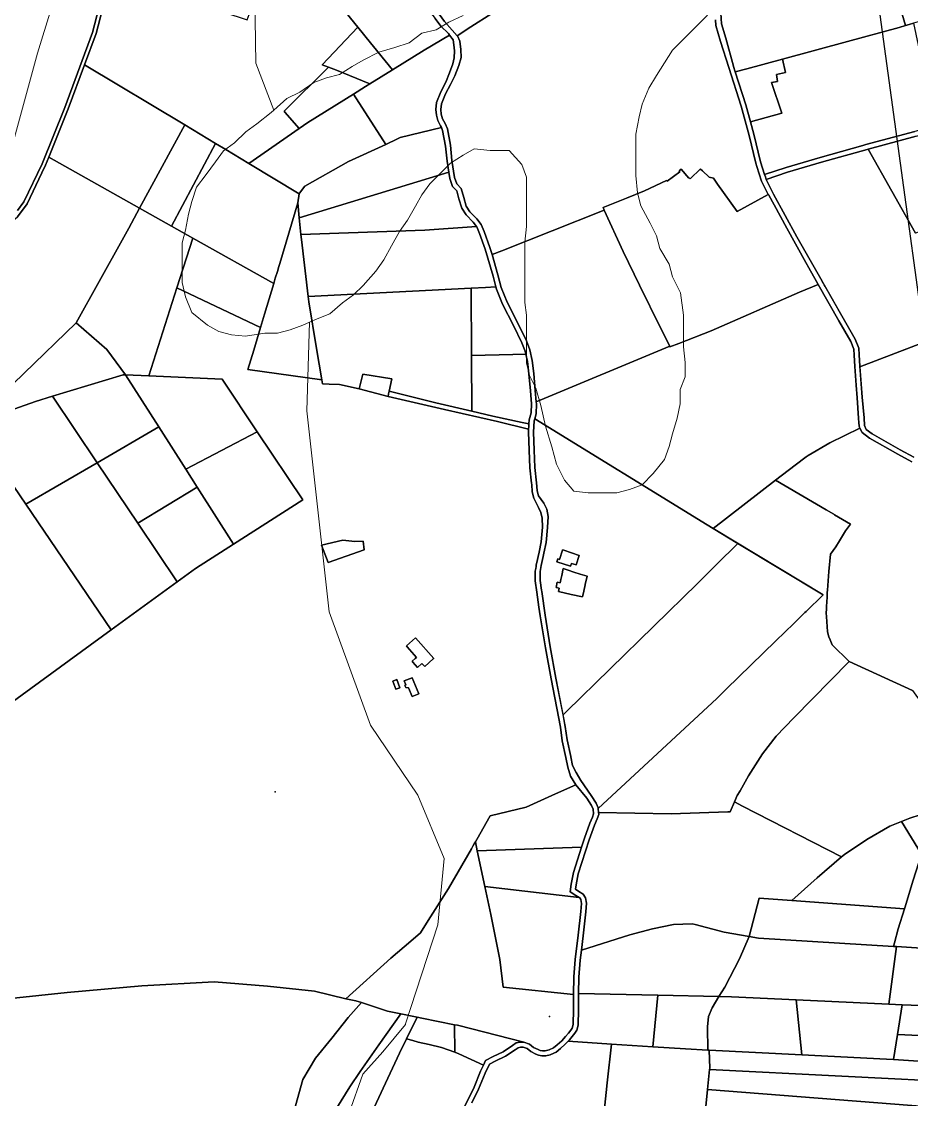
# Model space of a CAD drawing. Header units: metres. Extents: x 3 to 1027712, y 40 to 4430649.
# Drawn here: x 504483 to 505196, y 4409298 to 4410163 of the extents above; entities that cross this region are included whole.
import ezdxf

# ---------------------------------------------------------------- set-up
doc = ezdxf.new("R2010")
doc.units = ezdxf.units.M
doc.header["$MEASUREMENT"] = 0
doc.layers.add('A.ES.SDGC.CP.07003.cadastralparcel — CadastralParcel', color=1, linetype='Continuous')
doc.layers.add('Habitats_5_km', color=7, linetype='Continuous', lineweight=9, true_color=0xbefad2)
doc.layers.add('Lineas_electricas_5_km', color=1, linetype='Continuous', lineweight=30)
doc.layers.add('Yacimientos_arqueologicos', color=7, linetype='Continuous', true_color=0x160844)

msp = doc.modelspace()

# ---------------------------------------------------------------- linework, layer by layer
at = {"layer": 'A.ES.SDGC.CP.07003.cadastralparcel — CadastralParcel', "color": 7, "linetype": 'Continuous', "flags": 128}
for points in [[(505176.54, 4410209.83), (505160.56, 4410263.88), (505183.84, 4410272.21), (505204.4, 4410279.29), (505216.35, 4410285.08), (505228.72, 4410293.21), (505239.54, 4410299.11), (505295.04, 4410281.55), (505301.49, 4410279.43), (505301.88, 4410191.5), (505296.35, 4410189.89), (505220.31, 4410167.83), (505197.87, 4410161.32), (505194.28, 4410160.29), (505191.42, 4410159.45), (505176.54, 4410209.83)], [(504613.53, 4410079.71), (504533.21, 4410127.96), (504542.54, 4410153.06), (504554.18, 4410198.42), (504554.66, 4410200.08), (504663.49, 4410163.99), (504669.16, 4410178.95), (504694.58, 4410240.99), (504711.81, 4410234.02), (504743.13, 4410224.22), (504758.1, 4410219.54), (504733.57, 4410181.43), (504752.4, 4410158.13), (504723.69, 4410128.07), (504728.86, 4410126.16), (504693.14, 4410090.87), (504693.84, 4410090.05), (504705.19, 4410076.89), (504664.92, 4410048.85), (504646.34, 4410060.01), (504638.24, 4410064.87), (504613.53, 4410079.71)], [(505053.56, 4410126.59), (505053.46, 4410126.9), (505047.29, 4410149.33), (505043.84, 4410160.92), (505043.34, 4410169.31), (505045.57, 4410193.14), (505047.79, 4410230.87), (505078.05, 4410236.7), (505104.8, 4410243.76), (505107.89, 4410193.9), (505176.54, 4410209.83), (505191.42, 4410159.45), (505186.42, 4410158.01), (505144.99, 4410146.76), (505092.87, 4410132.62), (505064.1, 4410124.82), (505054.92, 4410122.33), (505053.56, 4410126.59)], [(504752.4, 4410158.13), (504733.57, 4410181.43), (504758.1, 4410219.54), (504772.71, 4410214.96), (504759.73, 4410193.41), (504781.28, 4410174.83), (504781.95, 4410175.45), (504790.11, 4410182.93), (504799.04, 4410191.12), (504803.86, 4410180.14), (504809.44, 4410171.29), (504814.26, 4410165.13), (504818.89, 4410158.97), (504824.94, 4410152.98), (504825.86, 4410151.73), (504805.35, 4410139.64), (504780.01, 4410123.9), (504758.97, 4410150), (504756.94, 4410152.51), (504752.4, 4410158.13)], [(505069.78, 4410072.29), (505067.09, 4410082.2), (505092.11, 4410089.29), (505083.96, 4410113.7), (505088.79, 4410114.61), (505087.88, 4410120.33), (505095.12, 4410121.84), (505092.87, 4410132.62), (505144.99, 4410146.76), (505186.42, 4410158.01), (505191.42, 4410159.45), (505194.28, 4410160.29), (505197.87, 4410161.32), (505211.88, 4410094.58), (505215.16, 4410078.92), (505211.08, 4410077.83), (505198.88, 4410074.56), (505159.45, 4410064.02), (505157.05, 4410063.34), (505122.95, 4410053.65), (505095.68, 4410045.68), (505078.42, 4410040), (505075.21, 4410050.1), (505069.78, 4410072.29)], [(504728.86, 4410126.16), (504723.69, 4410128.07), (504752.4, 4410158.13), (504756.94, 4410152.51), (504758.97, 4410150), (504780.01, 4410123.9), (504761.82, 4410112.6), (504735.14, 4410123.58), (504728.86, 4410126.16)], [(504774.69, 4410064.18), (504748.73, 4410104.47), (504758.47, 4410110.52), (504761.82, 4410112.6), (504780.01, 4410123.9), (504805.35, 4410139.64), (504825.86, 4410151.73), (504828.71, 4410147.89), (504829.29, 4410144.04), (504829.68, 4410139.22), (504829.48, 4410133.64), (504828.52, 4410128.83), (504825.82, 4410121.51), (504822.97, 4410114.1), (504818.89, 4410106.3), (504815.49, 4410097.62), (504814.87, 4410092.18), (504815.28, 4410087.57), (504816.53, 4410083.2), (504818.57, 4410079.14), (504819.25, 4410077.58), (504786.35, 4410069.57), (504784.05, 4410068.51), (504774.69, 4410064.18)], [(505063.37, 4410095.96), (505054.92, 4410122.33), (505064.1, 4410124.82), (505092.87, 4410132.62), (505095.12, 4410121.84), (505087.88, 4410120.33), (505088.79, 4410114.61), (505083.96, 4410113.7), (505092.11, 4410089.29), (505067.09, 4410082.2), (505063.37, 4410095.96)], [(504577.31, 4410012.9), (504504.48, 4410053.83), (504520.06, 4410092.57), (504533.21, 4410127.96), (504613.53, 4410079.71), (504577.31, 4410012.9)], [(504693.84, 4410090.05), (504693.14, 4410090.87), (504728.86, 4410126.16), (504735.14, 4410123.58), (504761.82, 4410112.6), (504758.47, 4410110.52), (504748.73, 4410104.47), (504712.26, 4410081.82), (504705.19, 4410076.89), (504693.84, 4410090.05)], [(504705.36, 4410024.55), (504664.92, 4410048.85), (504705.19, 4410076.89), (504712.26, 4410081.82), (504748.73, 4410104.47), (504774.69, 4410064.18), (504744.92, 4410050.43), (504709.73, 4410030.51), (504705.44, 4410025.04), (504705.36, 4410024.55)], [(505199.31, 4409993.01), (505161.46, 4410060.42), (505199.92, 4410070.7), (505215.42, 4410074.84), (505218.18, 4410075.58), (505229.65, 4410078.91), (505237.98, 4410081.13), (505239.42, 4410081.63), (505247.6, 4410084.46), (505250.64, 4410085.67), (505253.83, 4410074), (505242.32, 4410070.26), (505245.39, 4410058.21), (505258.18, 4410062.35), (505255.34, 4410071.35), (505267.04, 4410074.37), (505270.78, 4410061.57), (505282.08, 4410022.93), (505234.75, 4410005.83), (505199.31, 4409993.01)], [(504602.92, 4409998.51), (504577.31, 4410012.9), (504613.53, 4410079.71), (504638.24, 4410064.87), (504602.92, 4409998.51)], [(504705.38, 4410005.25), (504704.26, 4410017.23), (504705.36, 4410024.55), (504705.44, 4410025.04), (504709.73, 4410030.51), (504744.92, 4410050.43), (504774.69, 4410064.18), (504784.05, 4410068.51), (504786.35, 4410069.57), (504819.25, 4410077.58), (504820.25, 4410075.31), (504822.57, 4410062.85), (504823.78, 4410050.75), (504825.13, 4410041.97), (504705.38, 4410005.25)], [(504620.08, 4409988.87), (504602.92, 4409998.51), (504638.24, 4410064.87), (504646.34, 4410060.01), (504664.92, 4410048.85), (504705.36, 4410024.55), (504704.26, 4410017.23), (504689.7, 4409968.73), (504688.98, 4409966.31), (504687.78, 4409962.3), (504686.14, 4409956.86), (504684.83, 4409952.5), (504620.08, 4409988.87)], [(504442.3, 4409839.89), (504367.64, 4409893.54), (504372.54, 4409898.08), (504383.1, 4409911.38), (504399.36, 4409932.65), (504415.59, 4409956.2), (504428.57, 4409974.61), (504433.5, 4409979.53), (504441.9, 4409984.26), (504451.06, 4409988.46), (504463.98, 4409994.73), (504470.83, 4409999.14), (504479.35, 4410006.04), (504487.07, 4410016.59), (504498.95, 4410041.28), (504501.88, 4410047.36), (504504.48, 4410053.83), (504577.31, 4410012.9), (504568.72, 4409997.04), (504563.33, 4409987.33), (504526.52, 4409921.02), (504442.3, 4409839.89)], [(504706.64, 4409991.81), (504705.38, 4410005.25), (504825.13, 4410041.97), (504825.94, 4410036.76), (504828.08, 4410030.33), (504831.64, 4410026.78), (504833.32, 4410020.51), (504835.59, 4410012.95), (504839.07, 4410007.63), (504844.74, 4410001.79), (504847.33, 4409998.42), (504805.9, 4409995.36), (504706.64, 4409991.81)], [(505106.3, 4409945.52), (505035.46, 4409914.56), (505009.54, 4409904.57), (505002.48, 4409901.85), (505002.3, 4409902.21), (504994.96, 4409917.06), (504978.03, 4409951.33), (504965.13, 4409978.18), (504949.89, 4410011.51), (504948.91, 4410013.65), (504967.71, 4410021.03), (504982.06, 4410026.96), (504999.86, 4410035.1), (505000.37, 4410034.54), (505010.32, 4410042.15), (505009.87, 4410042.83), (505011.57, 4410044.29), (505017.76, 4410037.02), (505017.98, 4410037.22), (505018.41, 4410036.75), (505018.61, 4410036.53), (505026.9, 4410044.44), (505027.11, 4410044.25), (505028.49, 4410042.98), (505033.95, 4410037.96), (505037.35, 4410036.97), (505038.98, 4410034.73), (505040.69, 4410032.37), (505056.28, 4410010.33), (505081.3, 4410023.9), (505081.45, 4410023.98), (505081.69, 4410023.54), (505085.98, 4410015.71), (505096.31, 4409996.99), (505111.5, 4409969.46), (505113.96, 4409965.03), (505120.11, 4409954.24), (505121.47, 4409951.83), (505106.3, 4409945.52)], [(504550.94, 4409899.7), (504526.52, 4409921.02), (504563.33, 4409987.33), (504568.72, 4409997.04), (504577.31, 4410012.9), (504602.92, 4409998.51), (504620.08, 4409988.87), (504607.3, 4409949.06), (504584.8, 4409878.45), (504566, 4409879.32), (504550.94, 4409899.7)], [(504723.43, 4409875.21), (504664.13, 4409883.51), (504668.79, 4409899.06), (504674.23, 4409917.17), (504677.5, 4409928.07), (504679.33, 4409934.17), (504684.83, 4409952.5), (504686.14, 4409956.86), (504687.78, 4409962.3), (504688.98, 4409966.31), (504689.7, 4409968.73), (504704.26, 4410017.23), (504705.38, 4410005.25), (504706.64, 4409991.81), (504707, 4409987.94), (504712.43, 4409942.24), (504712.95, 4409937.87), (504719.08, 4409900.32), (504723.43, 4409875.21)], [(505002.3, 4409902.21), (504895.32, 4409857.65), (504894.57, 4409866.75), (504893.36, 4409880.46), (504892.14, 4409890.72), (504890.21, 4409899.36), (504887.43, 4409906.47), (504880.65, 4409920.71), (504871.96, 4409937.56), (504867.27, 4409949.37), (504864.66, 4409959.45), (504859.89, 4409975.71), (504867.69, 4409978.81), (504948.58, 4410010.93), (504949.89, 4410011.51), (504965.13, 4409978.18), (504978.03, 4409951.33), (504994.96, 4409917.06), (505002.3, 4409902.21)], [(504707, 4409987.94), (504706.64, 4409991.81), (504805.9, 4409995.36), (504847.33, 4409998.42), (504847.73, 4409997.9), (504849.77, 4409992.73), (504854.4, 4409980.22), (504860.8, 4409958.38), (504863.03, 4409949.79), (504854.77, 4409949.38), (504843.02, 4409948.79), (504712.43, 4409942.24), (504707, 4409987.94)], [(504674.23, 4409917.17), (504607.3, 4409949.06), (504620.08, 4409988.87), (504684.83, 4409952.5), (504679.33, 4409934.17), (504677.5, 4409928.07), (504674.23, 4409917.17)], [(505106.3, 4409945.52), (505121.47, 4409951.83), (505137.95, 4409922.74), (505147.45, 4409906.19), (505150.05, 4409899.92), (505150.26, 4409895.18), (505150.76, 4409885.99), (505151.94, 4409871.06), (505152.74, 4409861.01), (505153.81, 4409844.69), (505154.09, 4409840.83), (505154.27, 4409838.44), (505154.36, 4409837.17), (505154.72, 4409836.55), (505130.76, 4409824.77), (505113.34, 4409814.56), (505111.65, 4409813.57), (505103.04, 4409806.93), (505087.21, 4409794.72), (505037.07, 4409756.06), (505032.3, 4409758.93), (504894.14, 4409844.01), (504895.27, 4409848.16), (504895.44, 4409856.15), (504895.32, 4409857.65), (505002.3, 4409902.21), (505002.48, 4409901.85), (505009.54, 4409904.57), (505035.46, 4409914.56), (505106.3, 4409945.52)], [(504712.95, 4409937.87), (504712.43, 4409942.24), (504843.02, 4409948.79), (504843.35, 4409894.88), (504843.63, 4409850.12), (504814.85, 4409856.77), (504777.43, 4409866.21), (504779.54, 4409876.06), (504756.33, 4409879.85), (504753.32, 4409868.03), (504737.59, 4409871.6), (504729.39, 4409871.97), (504723.94, 4409872.22), (504723.43, 4409875.21), (504719.08, 4409900.32), (504712.95, 4409937.87)], [(504843.35, 4409894.88), (504843.02, 4409948.79), (504854.77, 4409949.38), (504863.03, 4409949.79), (504863.46, 4409948.13), (504868.32, 4409935.9), (504877.07, 4409918.94), (504883.76, 4409904.88), (504886.38, 4409898.18), (504886.88, 4409895.93), (504876.69, 4409895.69), (504843.35, 4409894.88)], [(504442.3, 4409839.89), (504526.52, 4409921.02), (504550.94, 4409899.7), (504566, 4409879.32), (504564.04, 4409879.41), (504507.46, 4409862.13), (504493.9, 4409857.99), (504442.3, 4409839.89)], [(504843.63, 4409850.12), (504843.35, 4409894.88), (504876.69, 4409895.69), (504886.88, 4409895.93), (504888.19, 4409890.04), (504889.38, 4409880.05), (504890.59, 4409866.41), (504891.44, 4409856.03), (504891.28, 4409848.74), (504889.75, 4409843.12), (504889.51, 4409840), (504884.04, 4409841.17), (504860.44, 4409846.23), (504843.63, 4409850.12)], [(504543.28, 4409808.82), (504507.46, 4409862.13), (504564.04, 4409879.41), (504566, 4409879.32), (504592.67, 4409837.57), (504543.28, 4409808.82)], [(504566, 4409879.32), (504584.8, 4409878.45), (504643.41, 4409875.74), (504671.5, 4409833.73), (504614.33, 4409803.66), (504592.67, 4409837.57), (504566, 4409879.32)], [(504776.53, 4409862.01), (504753.32, 4409868.03), (504756.33, 4409879.85), (504779.54, 4409876.06), (504777.43, 4409866.21), (504776.97, 4409864.05), (504776.53, 4409862.01)], [(504821.82, 4409851.58), (504776.53, 4409862.01), (504776.97, 4409864.05), (504777.43, 4409866.21), (504814.85, 4409856.77), (504843.63, 4409850.12), (504860.44, 4409846.23), (504884.04, 4409841.17), (504889.51, 4409840), (504889.35, 4409837.91), (504889.18, 4409835.81), (504864.33, 4409841.86), (504821.82, 4409851.58)], [(504486.05, 4409775.5), (504442.3, 4409839.89), (504493.9, 4409857.99), (504507.46, 4409862.13), (504543.28, 4409808.82), (504486.05, 4409775.5)], [(504390.05, 4409693.81), (504326.78, 4409796.08), (504404.16, 4409826.5), (504442.3, 4409839.89), (504486.05, 4409775.5), (504554.47, 4409674.81), (504449.27, 4409598.14), (504395.43, 4409685.12), (504390.05, 4409693.81)], [(504916.83, 4409606.54), (504911.12, 4409636.18), (504906.6, 4409661.19), (504902.4, 4409686.7), (504899.8, 4409705.46), (504899.64, 4409706.59), (504898.58, 4409714.32), (504898.58, 4409721.61), (504899.27, 4409726.3), (504900.97, 4409733.72), (504901.53, 4409736.2), (504903.27, 4409744.89), (504904.32, 4409756.83), (504904.84, 4409765.69), (504903.8, 4409771.6), (504901.36, 4409776.29), (504897.19, 4409782.19), (504896.15, 4409786.19), (504895.86, 4409789.76), (504895.63, 4409792.79), (504894.23, 4409804.95), (504893.54, 4409819.02), (504893.01, 4409833.4), (504893.71, 4409842.43), (504894.14, 4409844.01), (505032.3, 4409758.93), (505037.07, 4409756.06), (505057.06, 4409744.04), (505039.8, 4409727.11), (505024.48, 4409712.09), (504919.55, 4409609.2), (504916.83, 4409606.54)], [(504575.83, 4409760.37), (504543.28, 4409808.82), (504592.67, 4409837.57), (504614.33, 4409803.66), (504623.58, 4409789.17), (504575.83, 4409760.37)], [(504623.58, 4409789.17), (504614.33, 4409803.66), (504671.5, 4409833.73), (504708.1, 4409779.01), (504652.68, 4409743.62), (504623.58, 4409789.17)], [(504554.47, 4409674.81), (504486.05, 4409775.5), (504543.28, 4409808.82), (504575.83, 4409760.37), (504607.4, 4409713.39), (504554.47, 4409674.81)], [(504607.4, 4409713.39), (504575.83, 4409760.37), (504623.58, 4409789.17), (504652.68, 4409743.62), (504622.01, 4409724.04), (504607.4, 4409713.39)], [(504945.22, 4409528.35), (504944.9, 4409531.56), (505040.04, 4409619.77), (505047.64, 4409627.16), (505087.53, 4409666.02), (505101.8, 4409679.92), (505110.76, 4409688.64), (505111.62, 4409689.48), (505125.45, 4409702.95), (505037.07, 4409756.06), (505087.21, 4409794.72), (505127.79, 4409771.01), (505133.84, 4409767.47), (505134.4, 4409767.14), (505147.36, 4409759.57), (505143.28, 4409754.14), (505138.41, 4409746.28), (505135.43, 4409741.47), (505131.14, 4409735.5), (505129.99, 4409721.56), (505128.85, 4409706.51), (505128.68, 4409704.87), (505128.58, 4409701.08), (505128.1, 4409693.41), (505128.1, 4409691.66), (505127.9, 4409688.25), (505127.93, 4409685.45), (505128.18, 4409681.35), (505128.45, 4409677.41), (505128.77, 4409673.21), (505129.93, 4409669.28), (505130.91, 4409666.73), (505132.55, 4409662.68), (505146.29, 4409649.43), (505101.76, 4409604.22), (505087.71, 4409589.49), (505076.74, 4409575.46), (505065.43, 4409557.65), (505058.7, 4409545.77), (505056.52, 4409541.9), (505054.25, 4409536.82), (505050.7, 4409528.89), (505048.97, 4409528.83), (505003.41, 4409527.18), (504945.22, 4409528.35)], [(504757.25, 4409738.93), (504728.59, 4409728.89), (504723.03, 4409742.78), (504740.36, 4409746.62), (504749.98, 4409745.77), (504756.61, 4409745.98), (504757.25, 4409738.93)], [(504757.25, 4409738.93), (504756.61, 4409745.98), (504749.98, 4409745.77), (504740.36, 4409746.62), (504723.03, 4409742.78), (504728.59, 4409728.89), (504757.25, 4409738.93)], [(505057.06, 4409744.04), (505125.45, 4409702.95), (505111.62, 4409689.48), (505110.76, 4409688.64), (505101.8, 4409679.92), (505087.53, 4409666.02), (505047.64, 4409627.16), (505040.04, 4409619.77), (504944.9, 4409531.56), (504944.86, 4409532), (504943.29, 4409535.82), (504939.29, 4409542.08), (504931.12, 4409553.89), (504927.3, 4409560.49), (504924.52, 4409566.05), (504922.99, 4409573), (504922.95, 4409573.17), (504920.17, 4409586.54), (504918.61, 4409597.31), (504916.83, 4409606.54), (504919.55, 4409609.2), (505024.48, 4409712.09), (505039.8, 4409727.11), (505057.06, 4409744.04)], [(504916.42, 4409738.79), (504916.45, 4409738.88), (504917.37, 4409738.58), (504929.86, 4409734.48), (504927.37, 4409726.88), (504923.55, 4409728.13), (504922.77, 4409725.75), (504911.75, 4409729.37), (504912.53, 4409731.74), (504913.95, 4409731.28), (504916.42, 4409738.79)], [(504916.42, 4409738.79), (504913.95, 4409731.28), (504912.53, 4409731.74), (504911.75, 4409729.37), (504922.77, 4409725.75), (504923.55, 4409728.13), (504927.37, 4409726.88), (504929.86, 4409734.48), (504917.37, 4409738.58), (504916.45, 4409738.88), (504916.42, 4409738.79)], [(504914.58, 4409712.41), (504915.15, 4409715.16), (504915.84, 4409718.47), (504916.97, 4409723.93), (504920.86, 4409722.68), (504925.52, 4409721.18), (504930.48, 4409719.58), (504936.12, 4409717.77), (504934.62, 4409711.13), (504934.58, 4409710.94), (504933.43, 4409705.86), (504933.41, 4409705.78), (504932.37, 4409701.18), (504923.3, 4409703.23), (504913.15, 4409705.52), (504913.71, 4409708.21), (504911.22, 4409708.81), (504912.12, 4409712.97), (504914.58, 4409712.41)], [(504914.58, 4409712.41), (504912.12, 4409712.97), (504911.22, 4409708.81), (504913.71, 4409708.21), (504913.15, 4409705.52), (504923.3, 4409703.23), (504932.37, 4409701.18), (504933.41, 4409705.78), (504933.43, 4409705.86), (504934.58, 4409710.94), (504934.62, 4409711.13), (504936.12, 4409717.77), (504930.48, 4409719.58), (504925.52, 4409721.18), (504920.86, 4409722.68), (504916.97, 4409723.93), (504915.84, 4409718.47), (504915.15, 4409715.16), (504914.58, 4409712.41)], [(504796.13, 4409666.17), (504798.6, 4409668.36), (504813.24, 4409651.86), (504812.75, 4409651.43), (504805.91, 4409645.36), (504803.72, 4409647.83), (504800.17, 4409644.67), (504796.48, 4409648.83), (504795.79, 4409649.61), (504798.27, 4409651.81), (504799.34, 4409652.76), (504791.81, 4409661.24), (504791.27, 4409661.86), (504796.13, 4409666.17)], [(504796.13, 4409666.17), (504791.27, 4409661.86), (504791.81, 4409661.24), (504799.34, 4409652.76), (504798.27, 4409651.81), (504795.79, 4409649.61), (504796.48, 4409648.83), (504800.17, 4409644.67), (504803.72, 4409647.83), (504805.91, 4409645.36), (504812.75, 4409651.43), (504813.24, 4409651.86), (504798.6, 4409668.36), (504796.13, 4409666.17)], [(505060.66, 4409533.52), (505054.25, 4409536.82), (505056.52, 4409541.9), (505058.7, 4409545.77), (505065.43, 4409557.65), (505076.74, 4409575.46), (505087.71, 4409589.49), (505101.76, 4409604.22), (505146.29, 4409649.43), (505197.03, 4409626.21), (505204.39, 4409615.76), (505273.7, 4409540.88), (505248.38, 4409536.66), (505211.37, 4409529.12), (505194.75, 4409523.86), (505188.13, 4409521.16), (505178.75, 4409517.33), (505160.41, 4409506.74), (505142.42, 4409494.76), (505140.03, 4409492.68), (505060.66, 4409533.52)], [(504786.06, 4409628.37), (504782.79, 4409627.14), (504780.32, 4409633.69), (504783.59, 4409634.92), (504786.06, 4409628.37)], [(504786.06, 4409628.37), (504783.59, 4409634.92), (504780.32, 4409633.69), (504782.79, 4409627.14), (504786.06, 4409628.37)], [(504797.06, 4409633.18), (504801.09, 4409623.37), (504795.91, 4409621.25), (504792.99, 4409628.37), (504790.76, 4409628.53), (504790.03, 4409630.29), (504790.77, 4409630.6), (504789.44, 4409633.83), (504795.73, 4409636.42), (504797.06, 4409633.18)], [(504797.06, 4409633.18), (504795.73, 4409636.42), (504789.44, 4409633.83), (504790.77, 4409630.6), (504790.03, 4409630.29), (504790.76, 4409628.53), (504792.99, 4409628.37), (504795.91, 4409621.25), (504801.09, 4409623.37), (504797.06, 4409633.18)], [(504848.09, 4409497.64), (504846.56, 4409504.88), (504847.6, 4409506.7), (504858.41, 4409525.59), (504887.15, 4409532.71), (504910.73, 4409543.26), (504927.1, 4409550.55), (504935.96, 4409539.86), (504939.73, 4409533.97), (504940.94, 4409531.03), (504941.31, 4409527.25), (504940.42, 4409524.57), (504938.36, 4409519.76), (504933.92, 4409507.63), (504931.67, 4409500.64), (504848.09, 4409497.64)], [(504933.01, 4409429.42), (504935.09, 4409448.53), (504935.62, 4409455.61), (504934.92, 4409459.95), (504933.01, 4409462.73), (504929.36, 4409464.99), (504926.75, 4409466.73), (504927.27, 4409470.2), (504929.01, 4409479.23), (504937.7, 4409506.33), (504942.08, 4409518.28), (504944.16, 4409523.14), (504945.38, 4409526.79), (504945.22, 4409528.35), (505003.41, 4409527.18), (505048.97, 4409528.83), (505050.7, 4409528.89), (505054.25, 4409536.82), (505060.66, 4409533.52), (505140.03, 4409492.68), (505120.53, 4409475.82), (505100.15, 4409457.69), (505073.98, 4409459.62), (505066.06, 4409428.89), (505045.91, 4409432.32), (505022.79, 4409438.4), (505020.29, 4409439.06), (505005.46, 4409438.39), (504988.6, 4409435.02), (504970.4, 4409430.3), (504931.57, 4409417.98), (504933.01, 4409429.42)], [(505204.21, 4409494.79), (505188.13, 4409521.16), (505194.75, 4409523.86), (505211.37, 4409529.12), (505248.38, 4409536.66), (505273.7, 4409540.88), (505281.03, 4409542.1), (505281.3, 4409542.14), (505284.4, 4409490.34), (505263.78, 4409491.32), (505243.35, 4409492.29), (505204.21, 4409494.79)], [(505190.53, 4409451.03), (505100.15, 4409457.69), (505120.53, 4409475.82), (505140.03, 4409492.68), (505142.42, 4409494.76), (505160.41, 4409506.74), (505178.75, 4409517.33), (505188.13, 4409521.16), (505204.21, 4409494.79), (505197.42, 4409474.07), (505190.81, 4409451.93), (505190.53, 4409451.03)], [(504750.8, 4409377.3), (504742.68, 4409378.92), (504778.78, 4409411.56), (504794.75, 4409425.21), (504802.61, 4409431.93), (504808.75, 4409441.63), (504824.96, 4409467.27), (504843.3, 4409499.21), (504844.55, 4409501.38), (504845.64, 4409503.28), (504846.56, 4409504.88), (504848.09, 4409497.64), (504854.15, 4409468.95), (504858.9, 4409446.47), (504866.27, 4409410.39), (504868.73, 4409388.18), (504925.18, 4409382.29), (504925.17, 4409381.85), (504925.17, 4409370.44), (504925, 4409358.36), (504924.08, 4409355.33), (504923.11, 4409353.63), (504921.06, 4409351.28), (504918.86, 4409348.57), (504915.77, 4409345.31), (504912.15, 4409342.02), (504909.1, 4409339.58), (504905.68, 4409337.88), (504902.59, 4409337.07), (504900.28, 4409337.07), (504898.34, 4409337.56), (504896.77, 4409338.27), (504893.06, 4409339.96), (504889.94, 4409342.54), (504885.5, 4409344.02), (504832.1, 4409357.67), (504829.85, 4409358.12), (504803.54, 4409363.42), (504799.93, 4409364.15), (504786.64, 4409366.83), (504776.1, 4409368.96), (504763.26, 4409373.19), (504755.3, 4409375.82), (504750.8, 4409377.3)], [(504854.15, 4409468.95), (504848.09, 4409497.64), (504931.67, 4409500.64), (504925.13, 4409480.23), (504923.33, 4409470.88), (504922.42, 4409464.81), (504927.2, 4409461.62), (504929.79, 4409460.02), (504854.15, 4409468.95)], [(505182.78, 4409420.87), (505181.76, 4409420.93), (505182.52, 4409423.69), (505185.62, 4409434.97), (505190.53, 4409451.03), (505190.81, 4409451.93), (505197.42, 4409474.07), (505204.21, 4409494.79), (505243.35, 4409492.29), (505263.78, 4409491.32), (505284.4, 4409490.34), (505288.56, 4409490.14), (505329.42, 4409487.14), (505337.6, 4409486.6), (505336.97, 4409483.12), (505336.47, 4409471.74), (505335.6, 4409452.38), (505257.72, 4409457.63), (505248.11, 4409416.59), (505246.23, 4409416.71), (505204.36, 4409419.46), (505204.21, 4409419.47), (505184.09, 4409420.79), (505182.78, 4409420.87)], [(504854.15, 4409468.95), (504929.79, 4409460.02), (504930.19, 4409459.77), (504931.11, 4409458.43), (504931.59, 4409455.44), (504931.11, 4409448.89), (504929.03, 4409429.89), (504926.58, 4409410.39), (504925.35, 4409396.45), (504925.18, 4409382.29), (504868.73, 4409388.18), (504866.27, 4409410.39), (504858.9, 4409446.47), (504854.15, 4409468.95)], [(505073.56, 4409427.61), (505066.06, 4409428.89), (505073.98, 4409459.62), (505100.15, 4409457.69), (505190.53, 4409451.03), (505185.62, 4409434.97), (505182.52, 4409423.69), (505181.76, 4409420.93), (505073.56, 4409427.61)], [(504992.8, 4409381.76), (504929.2, 4409383.17), (504929.36, 4409396.25), (504930.57, 4409409.97), (504931.57, 4409417.98), (504970.4, 4409430.3), (504988.6, 4409435.02), (505005.46, 4409438.39), (505020.29, 4409439.06), (505022.79, 4409438.4), (505045.91, 4409432.32), (505066.06, 4409428.89), (505058.18, 4409410.95), (505046.51, 4409388.34), (505041.78, 4409380.68), (504992.8, 4409381.76)], [(505051.98, 4409380.45), (505041.78, 4409380.68), (505046.51, 4409388.34), (505058.18, 4409410.95), (505066.06, 4409428.89), (505073.56, 4409427.61), (505181.76, 4409420.93), (505182.78, 4409420.87), (505184.09, 4409420.79), (505177.9, 4409374.64), (505103.74, 4409378.06), (505051.98, 4409380.45)], [(505183.46, 4409374.39), (505177.9, 4409374.64), (505184.09, 4409420.79), (505204.21, 4409419.47), (505204.36, 4409419.46), (505246.23, 4409416.71), (505238.84, 4409372.3), (505188.83, 4409374.18), (505183.46, 4409374.39)], [(504955.71, 4409342.61), (504920.92, 4409344.93), (504921.87, 4409345.92), (504924.13, 4409348.7), (504926.39, 4409351.31), (504927.78, 4409353.74), (504928.99, 4409357.73), (504929.17, 4409370.41), (504929.17, 4409381.83), (504929.2, 4409383.17), (504992.8, 4409381.76), (504988.79, 4409340.42), (504955.71, 4409342.61)], [(505014.9, 4409338.68), (504988.79, 4409340.42), (504992.8, 4409381.76), (505041.78, 4409380.68), (505036.26, 4409371.74), (505033.43, 4409364.68), (505032.73, 4409356.55), (505033.01, 4409337.77), (505014.9, 4409338.68)], [(505033.01, 4409337.77), (505032.73, 4409356.55), (505033.43, 4409364.68), (505036.26, 4409371.74), (505041.78, 4409380.68), (505051.98, 4409380.45), (505103.74, 4409378.06), (505108.36, 4409333.99), (505034.06, 4409337.72), (505033.01, 4409337.77)], [(504729.9, 4409282.33), (504700.88, 4409288.25), (504708.15, 4409314.23), (504718.33, 4409331.3), (504731.54, 4409347.3), (504744.5, 4409363.81), (504755.3, 4409375.82), (504763.26, 4409373.19), (504776.1, 4409368.96), (504786.64, 4409366.83), (504769.05, 4409341.98), (504754.2, 4409320.55), (504745.78, 4409308.4), (504729.9, 4409282.33)], [(505103.74, 4409378.06), (505177.9, 4409374.64), (505183.46, 4409374.39), (505188.83, 4409374.18), (505184.97, 4409350.18), (505181.77, 4409330.22), (505176.04, 4409330.6), (505108.36, 4409333.99), (505103.74, 4409378.06)], [(505300.93, 4409344.92), (505184.97, 4409350.18), (505188.83, 4409374.18), (505238.84, 4409372.3), (505300.93, 4409369.95), (505304.15, 4409369.83), (505300.93, 4409344.92)], [(504732.78, 4409281.75), (504729.9, 4409282.33), (504745.78, 4409308.4), (504754.2, 4409320.55), (504769.05, 4409341.98), (504786.64, 4409366.83), (504799.93, 4409364.15), (504791.32, 4409346.68), (504785.68, 4409335.22), (504757.93, 4409275.82), (504732.78, 4409281.75)], [(504796.29, 4409345.34), (504791.32, 4409346.68), (504799.93, 4409364.15), (504803.54, 4409363.42), (504829.85, 4409358.12), (504830.17, 4409335.99), (504819.35, 4409339.78), (504809.52, 4409342.24), (504800.69, 4409344.01), (504796.29, 4409345.34)], [(504829.85, 4409358.12), (504832.1, 4409357.67), (504885.5, 4409344.02), (504882.4, 4409344.02), (504879.35, 4409343.46), (504876.21, 4409341.44), (504868.78, 4409336.38), (504860.69, 4409332.59), (504854.77, 4409329.3), (504852.96, 4409325.58), (504833.35, 4409334.87), (504830.17, 4409335.99), (504829.85, 4409358.12)], [(504772.76, 4409272.32), (504757.93, 4409275.82), (504785.68, 4409335.22), (504791.32, 4409346.68), (504796.29, 4409345.34), (504800.69, 4409344.01), (504809.52, 4409342.24), (504819.35, 4409339.78), (504830.17, 4409335.99), (504833.35, 4409334.87), (504852.96, 4409325.58), (504850.68, 4409320.93), (504845.47, 4409308.07), (504835.63, 4409287.89), (504828.86, 4409274.36), (504827.9, 4409272.34), (504826.05, 4409268.6), (504824.55, 4409263.1), (504772.76, 4409272.32)], [(505249.82, 4409325.77), (505181.77, 4409330.22), (505184.97, 4409350.18), (505300.93, 4409344.92), (505298.05, 4409322.62), (505295.27, 4409322.8), (505249.82, 4409325.77)], [(504964.57, 4409290.16), (504950.11, 4409290.88), (504952.3, 4409311.39), (504955.71, 4409342.61), (504988.79, 4409340.42), (505014.9, 4409338.68), (505033.01, 4409337.77), (505034.06, 4409337.72), (505034.37, 4409323.15), (505034.27, 4409322.08), (505032.73, 4409306.22), (505031.14, 4409289.87), (505005.59, 4409290.54), (504988.68, 4409290.38), (504973.29, 4409290.23), (504964.91, 4409290.14), (504964.57, 4409290.16)], [(505034.06, 4409337.72), (505108.36, 4409333.99), (505176.04, 4409330.6), (505181.77, 4409330.22), (505249.82, 4409325.77), (505246.29, 4409311.59), (505034.27, 4409322.08), (505034.37, 4409323.15), (505034.06, 4409337.72)], [(505240.89, 4409289.93), (505032.73, 4409306.22), (505034.27, 4409322.08), (505246.29, 4409311.59), (505240.89, 4409289.93)], [(505031.22, 4409280.23), (505031.14, 4409289.87), (505032.73, 4409306.22), (505240.89, 4409289.93), (505236.03, 4409270.44), (505031.22, 4409280.23)]]:
    msp.add_lwpolyline(points, close=True, dxfattribs=at)
for points in [[(504551.29, 4410199.21), (504539.67, 4410153.95), (504517.26, 4410093.65), (504499.14, 4410048.58), (504484.49, 4410018.14), (504479.34, 4410011.1)], [(504479.34, 4410011.1), (504484.49, 4410018.14), (504499.14, 4410048.58), (504517.26, 4410093.65), (504539.67, 4410153.95), (504551.29, 4410199.21)], [(504554.18, 4410198.42), (504542.54, 4410153.06), (504533.21, 4410127.96), (504520.06, 4410092.57), (504504.48, 4410053.83), (504501.88, 4410047.36), (504498.95, 4410041.28), (504487.07, 4410016.59), (504479.35, 4410006.04)], [(504859.8, 4410169.03), (504842.77, 4410158.53), (504831.9, 4410151.34), (504827.92, 4410155.65), (504821.83, 4410162.6), (504817.49, 4410168.68)], [(504817.49, 4410168.68), (504821.83, 4410162.6), (504827.92, 4410155.65), (504831.9, 4410151.34), (504832.09, 4410151.14), (504834, 4410146.97), (504834.87, 4410140.19), (504835.04, 4410133.94), (504833.31, 4410127.39), (504830.01, 4410119.23), (504826.54, 4410112.28), (504822.54, 4410104.64), (504819.41, 4410096.65), (504818.89, 4410092.13), (504819.23, 4410088.31), (504820.28, 4410084.66), (504822.19, 4410080.84), (504824.1, 4410076.5), (504826.53, 4410063.41), (504827.75, 4410051.25), (504829.84, 4410037.71), (504831.58, 4410032.49), (504835.23, 4410028.85), (504837.17, 4410021.6), (504839.25, 4410014.66), (504842.21, 4410010.14), (504847.77, 4410004.41), (504851.25, 4409999.89), (504853.51, 4409994.16), (504858.2, 4409981.48), (504859.89, 4409975.71), (504864.66, 4409959.45), (504867.27, 4409949.37), (504871.96, 4409937.56), (504880.65, 4409920.71), (504887.43, 4409906.47), (504890.21, 4409899.36), (504892.14, 4409890.72), (504893.36, 4409880.46), (504894.57, 4409866.75), (504895.32, 4409857.65), (504895.44, 4409856.15), (504895.27, 4409848.16), (504894.14, 4409844.01), (504893.71, 4409842.43), (504893.01, 4409833.4), (504893.54, 4409819.02), (504894.23, 4409804.95), (504895.63, 4409792.79), (504895.86, 4409789.76), (504896.15, 4409786.19), (504897.19, 4409782.19), (504901.36, 4409776.29), (504903.8, 4409771.6), (504904.84, 4409765.69), (504904.32, 4409756.83), (504903.27, 4409744.89), (504901.53, 4409736.2), (504900.97, 4409733.72), (504899.27, 4409726.3), (504898.58, 4409721.61), (504898.58, 4409714.32), (504899.64, 4409706.59), (504899.8, 4409705.46), (504902.4, 4409686.7), (504906.6, 4409661.19), (504911.12, 4409636.18), (504918.61, 4409597.31), (504920.17, 4409586.54), (504922.95, 4409573.17), (504922.99, 4409573), (504924.52, 4409566.05), (504927.3, 4409560.49), (504931.12, 4409553.89), (504939.29, 4409542.08), (504943.29, 4409535.82), (504944.86, 4409532), (504944.9, 4409531.56), (504945.22, 4409528.35), (504945.38, 4409526.79), (504944.16, 4409523.14), (504942.08, 4409518.28), (504937.7, 4409506.33), (504929.01, 4409479.23), (504927.27, 4409470.2), (504926.75, 4409466.73), (504929.36, 4409464.99), (504933.01, 4409462.73), (504934.92, 4409459.95), (504935.62, 4409455.61), (504935.09, 4409448.53), (504933.01, 4409429.42), (504931.57, 4409417.98), (504930.57, 4409409.97), (504929.36, 4409396.25), (504929.2, 4409383.17), (504929.17, 4409381.83), (504929.17, 4409370.41), (504928.99, 4409357.73), (504927.78, 4409353.74), (504926.39, 4409351.31), (504924.13, 4409348.7), (504921.87, 4409345.92), (504920.92, 4409344.93), (504918.56, 4409342.45), (504914.74, 4409338.98), (504911.26, 4409336.2), (504907.1, 4409334.11), (504906.6, 4409333.98), (504903.09, 4409333.07), (504899.79, 4409333.07), (504897.02, 4409333.76), (504895.1, 4409334.63), (504890.92, 4409336.54), (504887.97, 4409338.98), (504884.84, 4409340.02), (504882.76, 4409340.02), (504880.84, 4409339.67), (504878.41, 4409338.11), (504870.77, 4409332.9), (504862.51, 4409329.02), (504857.82, 4409326.42), (504854.34, 4409319.29), (504849.12, 4409306.44), (504843.75, 4409295.41)], [(505039.14, 4410163.93), (505039.43, 4410159.38), (505043.13, 4410146.79), (505049.63, 4410125.76), (505059.53, 4410094.82), (505065.91, 4410071.29), (505071.36, 4410049.01), (505072.15, 4410046.52), (505072.15, 4410046.52), (505075.94, 4410034.6), (505081.3, 4410023.9), (505056.28, 4410010.33), (505040.69, 4410032.37), (505038.98, 4410034.73), (505037.35, 4410036.97), (505033.95, 4410037.96), (505028.49, 4410042.98), (505027.11, 4410044.25), (505026.9, 4410044.44), (505018.61, 4410036.53), (505018.41, 4410036.75), (505017.98, 4410037.22), (505017.76, 4410037.02), (505011.57, 4410044.29), (505009.87, 4410042.83), (505010.32, 4410042.15), (505000.37, 4410034.54), (504999.86, 4410035.1), (504982.06, 4410026.96), (504967.71, 4410021.03), (504948.91, 4410013.65), (504949.89, 4410011.51), (504948.58, 4410010.93), (504867.69, 4409978.81), (504859.89, 4409975.71), (504858.2, 4409981.48), (504853.51, 4409994.16), (504851.25, 4409999.89), (504847.77, 4410004.41), (504842.21, 4410010.14), (504839.25, 4410014.66), (504837.17, 4410021.6), (504835.23, 4410028.85), (504831.58, 4410032.49), (504829.84, 4410037.71), (504827.75, 4410051.25), (504826.53, 4410063.41), (504824.1, 4410076.5), (504822.19, 4410080.84), (504820.28, 4410084.66), (504819.23, 4410088.31), (504818.89, 4410092.13), (504819.41, 4410096.65), (504822.54, 4410104.64), (504826.54, 4410112.28), (504830.01, 4410119.23), (504833.31, 4410127.39), (504835.04, 4410133.94), (504834.87, 4410140.19), (504834, 4410146.97), (504832.09, 4410151.14), (504831.9, 4410151.34), (504842.77, 4410158.53), (504859.8, 4410169.03)], [(505043.34, 4410169.31), (505043.84, 4410160.92), (505047.29, 4410149.33), (505053.46, 4410126.9), (505053.56, 4410126.59), (505054.92, 4410122.33), (505063.37, 4410095.96), (505067.09, 4410082.2), (505069.78, 4410072.29), (505075.21, 4410050.1), (505078.42, 4410040), (505079.03, 4410038.1), (505079.66, 4410036.11), (505085.58, 4410024.27), (505104.34, 4409990), (505123.58, 4409956.22), (505125.17, 4409953.41), (505141.43, 4409924.72), (505151.05, 4409907.96), (505154.01, 4409900.81), (505154.26, 4409895.38), (505154.75, 4409886.26), (505154.79, 4409885.84), (505156.73, 4409861.35), (505158.23, 4409844.95), (505158.48, 4409838.79), (505159.96, 4409835.58), (505164.66, 4409831.88), (505187.1, 4409819.3), (505197.96, 4409813.38)], [(504835.63, 4409287.89), (504845.47, 4409308.07), (504850.68, 4409320.93), (504852.96, 4409325.58), (504854.77, 4409329.3), (504860.69, 4409332.59), (504868.78, 4409336.38), (504876.21, 4409341.44), (504879.35, 4409343.46), (504882.4, 4409344.02), (504885.5, 4409344.02), (504889.94, 4409342.54), (504893.06, 4409339.96), (504896.77, 4409338.27), (504898.34, 4409337.56), (504900.28, 4409337.07), (504902.59, 4409337.07), (504905.68, 4409337.88), (504909.1, 4409339.58), (504912.15, 4409342.02), (504915.77, 4409345.31), (504918.86, 4409348.57), (504921.06, 4409351.28), (504923.11, 4409353.63), (504924.08, 4409355.33), (504925, 4409358.36), (504925.17, 4409370.44), (504925.17, 4409381.85), (504925.18, 4409382.29), (504925.35, 4409396.45), (504926.58, 4409410.39), (504929.03, 4409429.89), (504931.11, 4409448.89), (504931.59, 4409455.44), (504931.11, 4409458.43), (504930.19, 4409459.77), (504929.79, 4409460.02), (504927.2, 4409461.62), (504922.42, 4409464.81), (504923.33, 4409470.88), (504925.13, 4409480.23), (504931.67, 4409500.64), (504933.92, 4409507.63), (504938.36, 4409519.76), (504940.42, 4409524.57), (504941.31, 4409527.25), (504940.94, 4409531.03), (504939.73, 4409533.97), (504935.96, 4409539.86), (504927.1, 4409550.55), (504922.86, 4409557.48), (504920.72, 4409564.7), (504919.04, 4409572.33), (504916.23, 4409585.85), (504914.66, 4409596.65), (504907.19, 4409635.44), (504902.66, 4409660.51), (504898.45, 4409686.1), (504897.47, 4409693.1), (504895.83, 4409704.91), (504894.58, 4409714.04), (504894.58, 4409721.91), (504894.89, 4409724.01), (504895.14, 4409725.7), (504895.34, 4409727.04), (504895.5, 4409727.73), (504897.62, 4409737.04), (504899.31, 4409745.46), (504900.33, 4409757.12), (504900.07, 4409764.32), (504899.11, 4409768.94), (504897.18, 4409772.98), (504893.5, 4409780.48), (504892.19, 4409785.52), (504891.73, 4409791.26), (504891.64, 4409792.4), (504890.25, 4409804.62), (504889.54, 4409818.84), (504889, 4409833.48), (504889.18, 4409835.81), (504889.35, 4409837.91), (504889.51, 4409840), (504889.75, 4409843.12), (504891.28, 4409848.74), (504891.44, 4409856.03), (504890.59, 4409866.41), (504889.38, 4409880.05), (504888.19, 4409890.04), (504886.88, 4409895.93), (504886.38, 4409898.18), (504883.76, 4409904.88), (504877.07, 4409918.94), (504868.32, 4409935.9), (504863.46, 4409948.13), (504863.03, 4409949.79), (504860.8, 4409958.38), (504854.4, 4409980.22), (504849.77, 4409992.73), (504847.73, 4409997.9), (504847.33, 4409998.42), (504844.74, 4410001.79), (504839.07, 4410007.63), (504835.59, 4410012.95), (504833.32, 4410020.51), (504831.64, 4410026.78), (504828.08, 4410030.33), (504825.94, 4410036.76), (504825.13, 4410041.97), (504823.78, 4410050.75), (504822.57, 4410062.85), (504820.25, 4410075.31), (504819.25, 4410077.58), (504818.57, 4410079.14), (504816.53, 4410083.2), (504815.28, 4410087.57), (504814.87, 4410092.18), (504815.49, 4410097.62), (504818.89, 4410106.3), (504822.97, 4410114.1), (504825.82, 4410121.51), (504828.52, 4410128.83), (504829.48, 4410133.64), (504829.68, 4410139.22), (504829.29, 4410144.04), (504828.71, 4410147.89), (504825.86, 4410151.73), (504824.94, 4410152.98), (504818.89, 4410158.97), (504814.26, 4410165.13)], [(505196.46, 4409809.66), (505185.17, 4409815.81), (505162.42, 4409828.54), (505156.73, 4409833.04), (505154.72, 4409836.55), (505154.36, 4409837.17), (505154.27, 4409838.44), (505154.09, 4409840.83), (505153.81, 4409844.69), (505152.74, 4409861.01), (505151.94, 4409871.06), (505150.76, 4409885.99), (505150.26, 4409895.18), (505150.05, 4409899.92), (505147.45, 4409906.19), (505137.95, 4409922.74), (505121.47, 4409951.83), (505120.11, 4409954.24), (505113.96, 4409965.03), (505111.5, 4409969.46), (505096.31, 4409996.99), (505085.98, 4410015.71), (505081.69, 4410023.54), (505081.45, 4410023.98), (505081.3, 4410023.9), (505081.3, 4410023.9), (505075.94, 4410034.6), (505072.15, 4410046.52), (505071.36, 4410049.01), (505065.91, 4410071.29), (505059.53, 4410094.82), (505049.63, 4410125.76), (505043.13, 4410146.79), (505039.43, 4410159.38), (505039.14, 4410163.93)], [(505199.92, 4410070.7), (505161.46, 4410060.42), (505160.51, 4410060.16), (505124.06, 4410049.81), (505096.86, 4410041.86), (505079.66, 4410036.11), (505079.03, 4410038.1), (505078.42, 4410040), (505095.68, 4410045.68), (505122.95, 4410053.65), (505157.05, 4410063.34), (505159.45, 4410064.02), (505198.88, 4410074.56)], [(505240.48, 4409918.68), (505154.79, 4409885.84), (505154.75, 4409886.26), (505154.26, 4409895.38), (505154.01, 4409900.81), (505151.05, 4409907.96), (505141.43, 4409924.72), (505127.01, 4409950.17), (505126.23, 4409951.54), (505125.81, 4409952.27), (505125.17, 4409953.41), (505123.58, 4409956.22), (505104.34, 4409990), (505085.58, 4410024.27), (505079.66, 4410036.11), (505096.86, 4410041.86), (505124.06, 4410049.81), (505160.51, 4410060.16), (505161.46, 4410060.42), (505199.31, 4409993.01)], [(504449.27, 4409598.14), (504554.47, 4409674.81), (504607.4, 4409713.39), (504622.01, 4409724.04), (504652.68, 4409743.62), (504708.1, 4409779.01), (504671.5, 4409833.73), (504643.41, 4409875.74), (504584.8, 4409878.45), (504607.3, 4409949.06), (504674.23, 4409917.17), (504668.79, 4409899.06), (504664.13, 4409883.51), (504723.43, 4409875.21), (504723.94, 4409872.22), (504729.39, 4409871.97), (504737.59, 4409871.6), (504753.32, 4409868.03), (504776.53, 4409862.01), (504821.82, 4409851.58), (504864.33, 4409841.86), (504889.18, 4409835.81), (504889, 4409833.48), (504889.54, 4409818.84), (504890.25, 4409804.62), (504891.64, 4409792.4), (504891.73, 4409791.26), (504892.19, 4409785.52), (504893.5, 4409780.48), (504897.18, 4409772.98), (504899.11, 4409768.94), (504900.07, 4409764.32), (504900.33, 4409757.12), (504899.31, 4409745.46), (504897.62, 4409737.04), (504895.5, 4409727.73), (504895.34, 4409727.04), (504895.14, 4409725.7), (504894.89, 4409724.01), (504894.58, 4409721.91), (504894.58, 4409714.04), (504895.83, 4409704.91), (504897.47, 4409693.1), (504898.45, 4409686.1), (504902.66, 4409660.51), (504907.19, 4409635.44), (504914.66, 4409596.65), (504916.23, 4409585.85), (504919.04, 4409572.33), (504920.72, 4409564.7), (504922.86, 4409557.48), (504927.1, 4409550.55), (504910.73, 4409543.26), (504887.15, 4409532.71), (504858.41, 4409525.59), (504847.6, 4409506.7), (504846.56, 4409504.88), (504845.64, 4409503.28), (504844.55, 4409501.38), (504843.3, 4409499.21), (504824.96, 4409467.27), (504808.75, 4409441.63), (504802.61, 4409431.93), (504794.75, 4409425.21), (504778.78, 4409411.56), (504742.68, 4409378.92), (504717.48, 4409384.98), (504679.86, 4409389.15), (504637.13, 4409392.48), (504579.18, 4409389.38), (504519.29, 4409383.89), (504473.79, 4409379.23)], [(505197.96, 4409813.38), (505187.1, 4409819.3), (505164.66, 4409831.88), (505159.96, 4409835.58), (505158.48, 4409838.79), (505158.23, 4409844.95), (505156.73, 4409861.35), (505155, 4409883.14), (505154.79, 4409885.84), (505230.13, 4409914.72)], [(505197.03, 4409626.21), (505146.29, 4409649.43), (505132.55, 4409662.68), (505130.91, 4409666.73), (505129.93, 4409669.28), (505128.77, 4409673.21), (505128.45, 4409677.41), (505128.18, 4409681.35), (505127.93, 4409685.45), (505127.9, 4409688.25), (505128.1, 4409691.66), (505128.1, 4409693.41), (505128.58, 4409701.08), (505128.68, 4409704.87), (505128.85, 4409706.51), (505129.99, 4409721.56), (505131.14, 4409735.5), (505135.43, 4409741.47), (505138.41, 4409746.28), (505143.28, 4409754.14), (505147.36, 4409759.57), (505134.4, 4409767.14), (505133.84, 4409767.47), (505127.79, 4409771.01), (505087.21, 4409794.72), (505103.04, 4409806.93), (505111.65, 4409813.57), (505113.34, 4409814.56), (505130.76, 4409824.77), (505154.72, 4409836.55), (505156.73, 4409833.04), (505162.42, 4409828.54), (505185.17, 4409815.81), (505196.46, 4409809.66)], [(504262.2, 4409261.1), (504242.82, 4409324.23), (504270.83, 4409332.18), (504315.15, 4409343.6), (504367.92, 4409351.53), (504399.62, 4409360.3), (504402.79, 4409361.26), (504432.32, 4409370.83), (504473.79, 4409379.23), (504519.29, 4409383.89), (504579.18, 4409389.38), (504637.13, 4409392.48), (504679.86, 4409389.15), (504717.48, 4409384.98), (504742.68, 4409378.92), (504750.8, 4409377.3), (504755.3, 4409375.82), (504744.5, 4409363.81), (504731.54, 4409347.3), (504718.33, 4409331.3), (504708.15, 4409314.23), (504700.88, 4409288.25)], [(504843.75, 4409295.41), (504849.12, 4409306.44), (504854.34, 4409319.29), (504857.82, 4409326.42), (504862.51, 4409329.02), (504870.77, 4409332.9), (504878.41, 4409338.11), (504880.84, 4409339.67), (504882.76, 4409340.02), (504884.84, 4409340.02), (504887.97, 4409338.98), (504890.92, 4409336.54), (504895.1, 4409334.63), (504897.02, 4409333.76), (504899.79, 4409333.07), (504903.09, 4409333.07), (504906.6, 4409333.98), (504907.1, 4409334.11), (504911.26, 4409336.2), (504914.74, 4409338.98), (504918.56, 4409342.45), (504920.92, 4409344.93), (504955.71, 4409342.61), (504952.3, 4409311.39), (504950.11, 4409290.88)]]:
    msp.add_lwpolyline(points, dxfattribs=at)
at = {"layer": 'Habitats_5_km'}
for points in [[(504668.4, 4410269.35), (504670.4, 4410129.35), (504684.89, 4410091.5), (504682.76, 4410089.59), (504671.31, 4410080.67), (504662.41, 4410074.3), (504653.5, 4410065.38), (504644.6, 4410059.01), (504638.24, 4410050.1), (504630.6, 4410039.91), (504622.97, 4410029.73), (504619.15, 4410018.28), (504616.6, 4410008.1), (504614.05, 4409995.38), (504611.51, 4409985.2), (504611.5, 4409975.03), (504611.5, 4409964.85), (504611.5, 4409953.41), (504614.04, 4409941.96), (504619.12, 4409929.25), (504631.83, 4409919.1), (504640.74, 4409914.02), (504650.91, 4409911.5), (504662.36, 4409910.24), (504677.62, 4409912.81), (504687.79, 4409912.82), (504697.97, 4409915.38), (504708.14, 4409919.21), (504713.56, 4409921.63), (504711.4, 4409850.35), (504729.4, 4409689.35), (504762.4, 4409598.35), (504800.4, 4409542.35), (504821.4, 4409491.35), (504816.4, 4409438.35), (504790.55, 4409358.8), (504790.4, 4409358.35), (504772.4, 4409336.35), (504756.4, 4409318.35), (504745.4, 4409287.35)], [(504454.4, 4409987.35), (504495.4, 4410137.35), (504528.4, 4410244.35)], [(505032.55, 4410167.69), (505021.1, 4410156.22), (505013.46, 4410148.58), (505004.56, 4410139.67), (504998.19, 4410129.48), (504991.83, 4410119.3), (504985.47, 4410109.12), (504980.38, 4410096.39), (504977.83, 4410086.21), (504975.28, 4410072.22), (504975.28, 4410060.77), (504975.27, 4410049.33), (504975.27, 4410039.15), (504976.54, 4410025.17), (504979.08, 4410015), (504986.71, 4410001.02), (504991.79, 4409990.85), (504994.33, 4409980.68), (505001.96, 4409967.97), (505004.5, 4409957.8), (505010.85, 4409945.1), (505013.39, 4409927.29), (505013.39, 4409914.58), (505013.38, 4409901.86), (505014.65, 4409889.14), (505014.65, 4409877.7), (505010.83, 4409867.52), (505010.82, 4409856.07), (505008.28, 4409844.62), (505004.46, 4409831.9), (505001.91, 4409821.72), (504998.09, 4409811.54), (504989.18, 4409800.08), (504980.28, 4409791.17), (504970.1, 4409787.34), (504959.93, 4409784.78), (504948.48, 4409784.76), (504937.03, 4409784.74), (504925.59, 4409786), (504917.96, 4409794.89), (504911.6, 4409807.6), (504907.79, 4409821.58), (504902.71, 4409838.11), (504898.9, 4409854.63), (504895.09, 4409868.62), (504890.01, 4409878.79), (504887.47, 4409888.96), (504887.47, 4409904.22), (504887.47, 4409915.66), (504887.48, 4409927.11), (504886.21, 4409937.28), (504886.21, 4409948.73), (504886.22, 4409958.9), (504886.22, 4409969.07), (504886.22, 4409985.61), (504887.5, 4409998.33), (504887.5, 4410008.5), (504887.51, 4410023.76), (504887.51, 4410037.75), (504883.7, 4410047.92), (504873.53, 4410059.35), (504858.27, 4410059.33), (504845.55, 4410060.58), (504836.64, 4410055.48), (504826.47, 4410049.11), (504818.83, 4410041.46), (504809.93, 4410032.55), (504803.57, 4410023.64), (504798.48, 4410014.73), (504792.11, 4410003.27), (504785.75, 4409994.36), (504779.39, 4409982.91), (504773.03, 4409971.45), (504766.66, 4409962.54), (504756.49, 4409951.08), (504748.85, 4409943.44), (504739.95, 4409937.06), (504729.77, 4409928.15), (504719.59, 4409924.32), (504713.56, 4409921.63), (504708.14, 4409919.21), (504697.97, 4409915.38), (504687.79, 4409912.82), (504677.62, 4409912.81), (504662.36, 4409910.24), (504650.91, 4409911.5), (504640.74, 4409914.02), (504631.83, 4409919.1), (504619.12, 4409929.25), (504614.04, 4409941.96), (504611.5, 4409953.41), (504611.5, 4409964.85), (504611.5, 4409975.03), (504611.51, 4409985.2), (504614.05, 4409995.38), (504616.6, 4410008.1), (504619.15, 4410018.28), (504622.97, 4410029.73), (504630.6, 4410039.91), (504638.24, 4410050.1), (504644.6, 4410059.01), (504653.5, 4410065.38), (504662.41, 4410074.3), (504671.31, 4410080.67), (504682.76, 4410089.59), (504684.89, 4410091.5), (504695.48, 4410101.05), (504705.66, 4410106.16), (504717.11, 4410113.8), (504727.29, 4410117.63), (504737.46, 4410120.19), (504747.64, 4410126.57), (504756.54, 4410131.67), (504769.26, 4410138.04), (504781.98, 4410141.88), (504793.43, 4410145.71), (504803.61, 4410153.36), (504815.06, 4410155.92), (504825.23, 4410162.29), (504836.68, 4410167.4)]]:
    msp.add_lwpolyline(points, dxfattribs=at)
at = {"layer": 'Lineas_electricas_5_km'}
msp.add_polyline3d([(505073.28, 4411160.42, 21.26), (505031.29, 4410950.06, 27.3), (505092.85, 4410729.57, 25.2), (505134.13, 4410434.75, 25.1), (505172.63, 4410154.33, 23.2), (505220.53, 4409805.15, 31.6), (505288.63, 4409451.66, 19.9), (505357.07, 4409102.4, 20.6), (505457.12, 4408583.62, 24.5), (505355.14, 4408398.32, 21.4), (505258.67, 4408221.93, 18.5), (505164.85, 4408050.63, 16.1), (505055.62, 4407851.08, 15.3), (504951.31, 4407660.44, 14.1), (504853.62, 4407481.97, 13), (504742.72, 4407279.48, 11), (504649.49, 4407109.09, 9.3), (504437.91, 4406722.48, 6.9), (504340.16, 4406545.51, 5.7), (504167.87, 4406398.16, 4.8), (504018.54, 4406271.76, 5.4), (503869.16, 4406145.41, 4.96)], dxfattribs=at)
at = {"layer": 'Yacimientos_arqueologicos'}
for p in [(504686.04, 4409544.76, 84.6), (504906.04, 4409364.76, 44.6)]:
    msp.add_point(p, dxfattribs=at)

doc.saveas('drawing.dxf')
